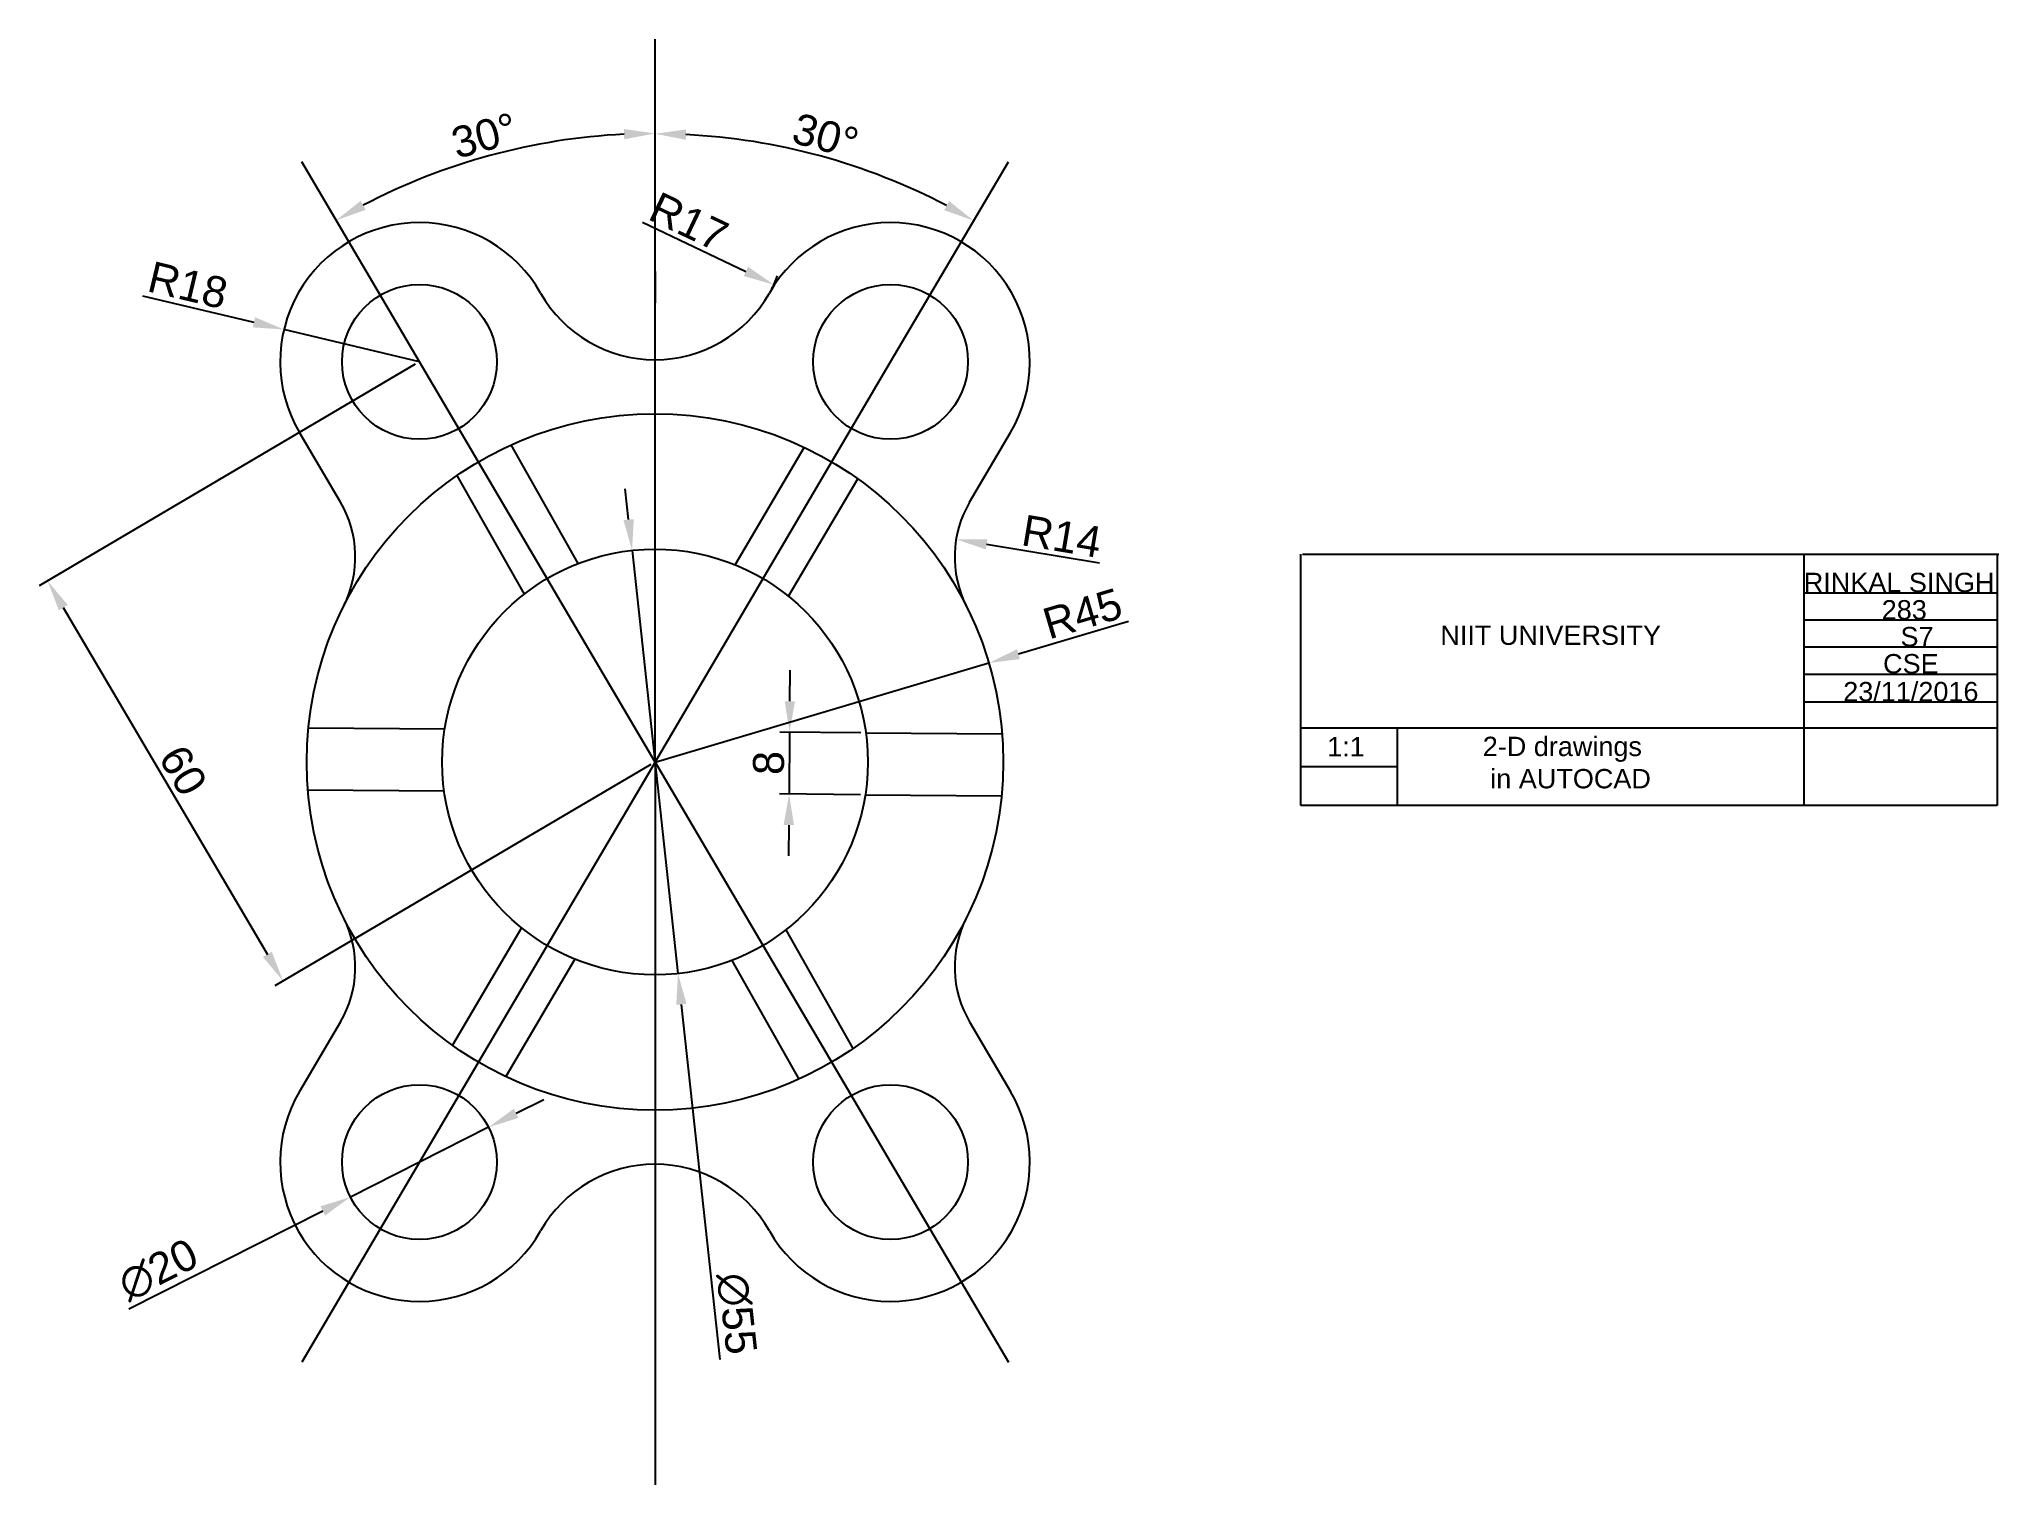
# Model space of a CAD drawing. Header units: millimetres. Extents: x 2438 to 6291, y 1430 to 2932.
# Drawn here: x 2437.5 to 2690.8, y 1430.3 to 1617.1 of the extents above; entities outside this region: 1.
import ezdxf

# ---------------------------------------------------------------- set-up
doc = ezdxf.new("R2010")
doc.units = ezdxf.units.MM
doc.styles.get("Standard").update_dxf_attribs({"font": 'arial.ttf'})
doc.dimstyles.new('ISO-25', dxfattribs={"dimtxt": 4, "dimasz": 4, "dimexe": 1.25, "dimexo": 0.625, "dimtad": 1, "dimtxsty": 'Standard', "dimcen": 2.5, "dimclrd": 5, "dimclrt": 3, "dimadec": 0, "dimazin": 0, "dimtfac": 1, "dimtmove": 0, "dimatfit": 3, "dimfxl": 1, "dimtfillclr": 2, "dimarcsym": 0})

# ---------------------------------------------------------------- blocks, each defined once
blk = doc.blocks.new('*U1')
for p, q in [((-7.92, -5.56), (1.02, 9.62)), ((-1.02, -9.62), (7.92, 5.56))]:
    blk.add_line(p, q)
blk = doc.blocks.new('*U2')
at = {"color": 0, "linetype": 'ByBlock', "lineweight": -2, "transparency": 16777216}
for p, rotation in [((2945.1, 1542.67), 60.00000000000001), ((2926.83, 1511.64), 120), ((2998.85, 1511.03), 299.9999999999999), ((2980.58, 1479.99), 240), ((2944.57, 1480.3), 180)]:
    blk.add_blockref('*U1', p, dxfattribs=dict(at, rotation=rotation))
blk.add_blockref('*U1', (2981.11, 1542.37), dxfattribs=at)
blk = doc.blocks.new('*D3')
at = {"color": 5, "lineweight": -2, "transparency": 16777216}
blk.add_arc((2517.11, 1523.71), 81.17, 62.3361, 87.1763, dxfattribs=at)
at = {"color": 5, "transparency": 16777216}
for points in [[(2521.09, 1604.12), (2521.12, 1605.45), (2517.11, 1604.89)], [(2555.12, 1596.19), (2554.47, 1595.02), (2558.29, 1593.66)]]:
    blk.add_solid(points, dxfattribs=at)
at = {"layer": 'Defpoints', "color": 0, "transparency": 16777216}
for p in [(2517.11, 1617.11), (2562.77, 1601.27), (2545.3, 1599.83), (2517.11, 1587.11), (2547.55, 1575.42)]:
    blk.add_point(p, dxfattribs=at)
at = {"color": 3, "transparency": 16777216, "insert": (2539.15, 1604.61), "char_height": 4, "attachment_point": 5, "rotation": 344.7562}
blk.add_mtext('30°', dxfattribs=at)
blk = doc.blocks.new('*D4')
at = {"color": 5, "lineweight": -2, "transparency": 16777216}
blk.add_arc((2517.11, 1523.71), 81.22, 92.8221, 117.6656, dxfattribs=at)
at = {"color": 5, "transparency": 16777216}
for points in [[(2513.09, 1605.5), (2513.13, 1604.17), (2517.11, 1604.93)], [(2479.72, 1595.07), (2479.07, 1596.23), (2475.9, 1593.7)]]:
    blk.add_solid(points, dxfattribs=at)
at = {"layer": 'Defpoints', "color": 0, "transparency": 16777216}
for p in [(2517.11, 1617.11), (2502.78, 1603.66), (2471.45, 1601.27), (2517.11, 1587.11), (2486.67, 1575.42)]:
    blk.add_point(p, dxfattribs=at)
at = {"color": 3, "transparency": 16777216, "insert": (2495.05, 1604.65), "char_height": 4, "attachment_point": 5, "rotation": 15.2438}
blk.add_mtext('30°', dxfattribs=at)
blk = doc.blocks.new('*D5')
at = {"color": 0, "lineweight": -2, "transparency": 16777216}
for p, q in [((2486.13, 1575.1), (2437.53, 1546.49)), ((2516.57, 1523.4), (2467.97, 1494.78))]:
    blk.add_line(p, q, dxfattribs=at)
at = {"color": 5, "lineweight": -2, "transparency": 16777216}
blk.add_line((2440.63, 1543.67), (2467.01, 1498.86), dxfattribs=at)
at = {"color": 5, "transparency": 16777216}
for points in [[(2441.21, 1544.01), (2440.06, 1543.33), (2438.6, 1547.12)], [(2467.59, 1499.2), (2466.44, 1498.52), (2469.04, 1495.42)]]:
    blk.add_solid(points, dxfattribs=at)
at = {"layer": 'Defpoints', "color": 0, "transparency": 16777216}
for p in [(2486.67, 1575.42), (2517.11, 1523.71), (2469.04, 1495.42)]:
    blk.add_point(p, dxfattribs=at)
at = {"color": 3, "transparency": 16777216, "insert": (2456.12, 1522.62), "char_height": 4, "attachment_point": 5, "rotation": 300.4876}
blk.add_mtext('60', dxfattribs=at)
blk = doc.blocks.new('*D6')
at = {"color": 5, "lineweight": -2, "transparency": 16777216}
for p, q in [((2513.7, 1555.03), (2513.27, 1559.01)), ((2514.14, 1551.05), (2520.08, 1496.38)), ((2525.51, 1446.49), (2520.52, 1492.4))]:
    blk.add_line(p, q, dxfattribs=at)
at = {"color": 5, "transparency": 16777216}
for points in [[(2514.37, 1555.1), (2513.04, 1554.96), (2514.14, 1551.05)], [(2521.18, 1492.47), (2519.85, 1492.33), (2520.08, 1496.38)]]:
    blk.add_solid(points, dxfattribs=at)
at = {"layer": 'Defpoints', "color": 0, "transparency": 16777216}
for p in [(2514.14, 1551.05), (2520.08, 1496.38)]:
    blk.add_point(p, dxfattribs=at)
at = {"color": 3, "transparency": 16777216, "insert": (2527.66, 1452.43), "char_height": 4, "attachment_point": 5, "rotation": 276.2086}
blk.add_mtext('∅55', dxfattribs=at)
blk = doc.blocks.new('*D7')
at = {"color": 5, "lineweight": -2, "transparency": 16777216}
for p, q in [((2534.54, 1531.57), (2534.57, 1535.57)), ((2534.5, 1527.57), (2534.44, 1519.57)), ((2534.4, 1515.57), (2534.37, 1511.57))]:
    blk.add_line(p, q, dxfattribs=at)
at = {"color": 0, "lineweight": -2, "transparency": 16777216}
for p, q in [((2543.73, 1527.49), (2533.25, 1527.58)), ((2543.66, 1519.49), (2533.19, 1519.58))]:
    blk.add_line(p, q, dxfattribs=at)
at = {"color": 5, "transparency": 16777216}
for points in [[(2533.87, 1531.57), (2535.2, 1531.56), (2534.5, 1527.57)], [(2533.73, 1515.57), (2535.07, 1515.56), (2534.44, 1519.57)]]:
    blk.add_solid(points, dxfattribs=at)
at = {"layer": 'Defpoints', "color": 0, "transparency": 16777216}
for p in [(2544.35, 1527.48), (2534.44, 1519.57), (2544.28, 1519.48)]:
    blk.add_point(p, dxfattribs=at)
at = {"color": 3, "transparency": 16777216, "insert": (2531.8, 1523.59), "char_height": 4, "attachment_point": 5, "rotation": 89.5124}
blk.add_mtext('8', dxfattribs=at)
blk = doc.blocks.new('*D8')
at = {"color": 5, "lineweight": -2, "transparency": 16777216}
for p, q in [((2499.17, 1478.32), (2502.74, 1480.12)), ((2495.6, 1476.52), (2477.74, 1467.5)), ((2449.11, 1453.05), (2474.17, 1465.7))]:
    blk.add_line(p, q, dxfattribs=at)
at = {"color": 5, "transparency": 16777216}
for points in [[(2498.87, 1478.92), (2499.47, 1477.72), (2495.6, 1476.52)], [(2473.87, 1466.3), (2474.47, 1465.11), (2477.74, 1467.5)]]:
    blk.add_solid(points, dxfattribs=at)
at = {"layer": 'Defpoints', "color": 0, "transparency": 16777216}
for p in [(2495.6, 1476.52), (2477.74, 1467.5)]:
    blk.add_point(p, dxfattribs=at)
at = {"color": 3, "transparency": 16777216, "insert": (2452.91, 1458.08), "char_height": 4, "attachment_point": 5, "rotation": 26.789}
blk.add_mtext('∅20', dxfattribs=at)
blk = doc.blocks.new('*D9')
at = {"color": 5, "lineweight": -2, "transparency": 16777216}
for p, q in [((2450.86, 1583.97), (2465.27, 1580.53)), ((2486.67, 1575.42), (2469.16, 1579.6))]:
    blk.add_line(p, q, dxfattribs=at)
at = {"color": 5, "transparency": 16777216}
blk.add_solid([(2465.43, 1581.18), (2465.12, 1579.88), (2469.16, 1579.6)], dxfattribs=at)
at = {"layer": 'Defpoints', "color": 0, "transparency": 16777216}
for p in [(2469.16, 1579.6), (2486.67, 1575.42)]:
    blk.add_point(p, dxfattribs=at)
at = {"color": 3, "transparency": 16777216, "insert": (2456.74, 1585.31), "char_height": 4, "attachment_point": 5, "rotation": 346.5664}
blk.add_mtext('R18', dxfattribs=at)
blk = doc.blocks.new('*D10')
at = {"color": 5, "lineweight": -2, "transparency": 16777216}
blk.add_line((2515.48, 1593.47), (2528.85, 1587.11), dxfattribs=at)
at = {"color": 0, "lineweight": -2, "transparency": 16777216}
blk.add_arc((2517.11, 1592.69), 17, 332.5356, 338.7765, dxfattribs=at)
at = {"color": 5, "transparency": 16777216}
blk.add_solid([(2529.14, 1587.71), (2528.56, 1586.51), (2532.46, 1585.39)], dxfattribs=at)
at = {"layer": 'Defpoints', "color": 0, "transparency": 16777216}
for p in [(2517.11, 1592.69), (2532.46, 1585.39)]:
    blk.add_point(p, dxfattribs=at)
at = {"color": 3, "transparency": 16777216, "insert": (2521.49, 1593.52), "char_height": 4, "attachment_point": 5, "rotation": 334.5636}
blk.add_mtext('R17', dxfattribs=at)
blk = doc.blocks.new('*D11')
at = {"color": 5, "lineweight": -2, "transparency": 16777216}
blk.add_line((2574.56, 1549.41), (2559.97, 1551.84), dxfattribs=at)
at = {"color": 5, "transparency": 16777216}
blk.add_solid([(2560.08, 1552.49), (2559.86, 1551.18), (2556.02, 1552.49)], dxfattribs=at)
at = {"layer": 'Defpoints', "color": 0, "transparency": 16777216}
for p in [(2556.02, 1552.49), (2569.83, 1550.19)]:
    blk.add_point(p, dxfattribs=at)
at = {"color": 3, "transparency": 16777216, "insert": (2569.67, 1552.89), "char_height": 4, "attachment_point": 5, "rotation": 350.5463}
blk.add_mtext('R14', dxfattribs=at)
blk = doc.blocks.new('*D12')
at = {"color": 5, "lineweight": -2, "transparency": 16777216}
for p, q in [((2578.31, 1541.87), (2564.09, 1537.65)), ((2517.11, 1523.71), (2560.25, 1536.51))]:
    blk.add_line(p, q, dxfattribs=at)
at = {"color": 5, "transparency": 16777216}
blk.add_solid([(2563.9, 1538.29), (2564.27, 1537.01), (2560.25, 1536.51)], dxfattribs=at)
at = {"layer": 'Defpoints', "color": 0, "transparency": 16777216}
for p in [(2560.25, 1536.51), (2517.11, 1523.71)]:
    blk.add_point(p, dxfattribs=at)
at = {"color": 3, "transparency": 16777216, "insert": (2572.36, 1542.88), "char_height": 4, "attachment_point": 5, "rotation": 16.5259}
blk.add_mtext('R45', dxfattribs=at)

msp = doc.modelspace()

# ---------------------------------------------------------------- linework, layer by layer
for p, q in [((2517.109, 1587.111), (2517.109, 1617.111)), ((2486.668, 1575.419), (2471.448, 1601.271)), ((2547.551, 1575.419), (2562.771, 1601.271)), ((2517.109, 1523.714), (2517.109, 1587.111)), ((2517.109, 1587.111), (2517.109, 1583.057)), ((2517.109, 1583.057), (2517.109, 1587.111)), ((2547.551, 1575.419), (2552.624, 1584.036)), ((2517.109, 1523.714), (2486.668, 1575.419)), ((2517.109, 1523.714), (2547.551, 1575.419)), ((2476.45, 1557.297), (2471.157, 1566.286)), ((2557.769, 1557.297), (2563.062, 1566.286)), ((2600.566, 1518.077), (2600.566, 1550.577)), ((2600.772, 1550.577), (2690.772, 1550.577)), ((2665.566, 1550.577), (2665.566, 1518.077)), ((2690.566, 1550.577), (2690.566, 1518.077)), ((2665.566, 1545.577), (2690.566, 1545.577)), ((2665.566, 1542.077), (2690.566, 1542.077)), ((2665.566, 1538.577), (2690.566, 1538.577)), ((2665.566, 1535.077), (2690.566, 1535.077)), ((2665.566, 1531.471), (2690.566, 1531.471)), ((2690.566, 1528.077), (2600.566, 1528.077)), ((2613.066, 1518.077), (2613.066, 1528.077)), ((2517.109, 1523.714), (2486.668, 1472.01)), ((2517.109, 1523.714), (2517.109, 1460.318)), ((2517.109, 1523.714), (2547.551, 1472.01)), ((2613.066, 1523.077), (2600.566, 1523.077)), ((2690.566, 1518.077), (2600.566, 1518.077)), ((2476.45, 1490.132), (2471.157, 1481.142)), ((2557.769, 1490.132), (2563.062, 1481.142)), ((2486.668, 1472.01), (2471.448, 1446.158)), ((2547.551, 1472.01), (2562.771, 1446.158)), ((2517.109, 1460.318), (2517.109, 1430.318))]:
    msp.add_line(p, q)
for centre, radius in [((2486.668, 1575.419), 10), ((2547.551, 1575.419), 10), ((2517.109, 1523.714), 45), ((2517.109, 1523.714), 27.5), ((2486.668, 1472.01), 10), ((2547.551, 1472.01), 10)]:
    msp.add_circle(centre, radius)
for centre, radius, start, end in [((2486.668, 1575.419), 18, 29.57083, 210.48761), ((2547.551, 1575.419), 18, 329.51239, 150.42917), ((2517.109, 1592.691), 17, 209.57083, 330.42917), ((2464.385, 1550.194), 14, 333.33293, 30.48761), ((2569.834, 1550.194), 14, 149.51239, 206.66707), ((2464.385, 1497.235), 14, 329.51239, 26.66707), ((2569.834, 1497.235), 14, 153.33293, 210.48761), ((2486.668, 1472.01), 18, 149.51239, 330.42917), ((2547.551, 1472.01), 18, 209.57083, 30.48761), ((2517.109, 1454.738), 17, 29.57083, 150.42917)]:
    msp.add_arc(centre, radius, start, end)

# ---------------------------------------------------------------- block references
msp.add_blockref('*U2', (-445.73, 12.381))

# ---------------------------------------------------------------- texts
msp.add_text('U101116FCS241', height=2.5).set_placement((6264.519, 2929.507))
at = {"char_height": 2.5, "attachment_point": 1}
for s, width, insert in [('RINKAL SINGH', 43.1763, (2665.566, 1548.162)), ('283', 13.32603, (2675.641, 1544.632)), ('NIIT UNIVERSITY', 45.56866, (2618.6, 1541.35)), ('S7', 25.58596, (2678.066, 1541.162)), ('CSE', 24.16451, (2675.818, 1537.662)), ('23/11/2016', 24.69755, (2670.666, 1534.058)), ('\\pi-2.5,l2.5;1:1\\P', 12.5, (2603.97, 1526.944))]:
    msp.add_mtext_dynamic_manual_height_columns(s, width=width, gutter_width=12.5, heights=[0], dxfattribs=dict(at, insert=insert))
at = {"insert": (2624.081, 1526.979), "char_height": 2.5, "width": 25.37818, "attachment_point": 1}
msp.add_mtext('2-D drawings\\P in AUTOCAD', dxfattribs=at)

# ---------------------------------------------------------------- dimensions: what is measured, and where the dimension line sits
for base, line2, picture, middle in [((2502.779, 1603.66), ((2486.668, 1575.419), (2471.448, 1601.271)), '*D4', (2495.053, 1604.651)), ((2545.304, 1599.832), ((2547.551, 1575.419), (2562.771, 1601.271)), '*D3', (2539.153, 1604.605))]:
    dim = msp.add_angular_dim_2l(base=base, line1=((2517.109, 1587.111), (2517.109, 1617.111)), line2=line2, dimstyle='ISO-25')
    dim.commit()
    dim.dimension.update_dxf_attribs({"geometry": picture, "text_midpoint": middle})
for center, mpoint, picture, middle in [((2517.109, 1592.691), (2532.461, 1585.39), '*D10', (2520.357, 1591.147)), ((2569.834, 1550.194), (2556.024, 1552.493), '*D11', (2569.238, 1550.293))]:
    dim = msp.add_radius_dim(center=center, mpoint=mpoint, dimstyle='ISO-25')
    dim.commit()
    dim.dimension.update_dxf_attribs({"geometry": picture, "text_midpoint": middle, "dimtype": 164})
for center, mpoint, picture, middle in [((2486.668, 1575.419), (2469.161, 1579.601), '*D9', (2456.739, 1585.31)), ((2517.109, 1523.714), (2560.251, 1536.515), '*D12', (2572.359, 1542.881))]:
    dim = msp.add_radius_dim(center=center, mpoint=mpoint, dimstyle='ISO-25')
    dim.commit()
    dim.dimension.update_dxf_attribs({"geometry": picture, "text_midpoint": middle})
for p1, p2, distance, picture, middle in [((2486.668, 1575.419), (2517.109, 1523.714), -55.777, '*D5', (2456.122, 1522.621)), ((2544.35, 1527.483), (2544.282, 1519.483), -9.847, '*D7', (2531.802, 1523.589))]:
    dim = msp.add_aligned_dim(p1=p1, p2=p2, distance=distance, dimstyle='ISO-25')
    dim.commit()
    dim.dimension.update_dxf_attribs({"geometry": picture, "text_midpoint": middle})
for p1, p2, picture, middle in [((2514.135, 1551.053), (2520.083, 1496.376), '*D6', (2524.896, 1452.133)), ((2495.595, 1476.517), (2477.742, 1467.503), '*D8', (2454.164, 1455.599))]:
    dim = msp.add_diameter_dim_2p(p1=p1, p2=p2, dimstyle='ISO-25')
    dim.commit()
    dim.dimension.update_dxf_attribs({"geometry": picture, "text_midpoint": middle, "dimtype": 163})

doc.saveas('drawing.dxf')
